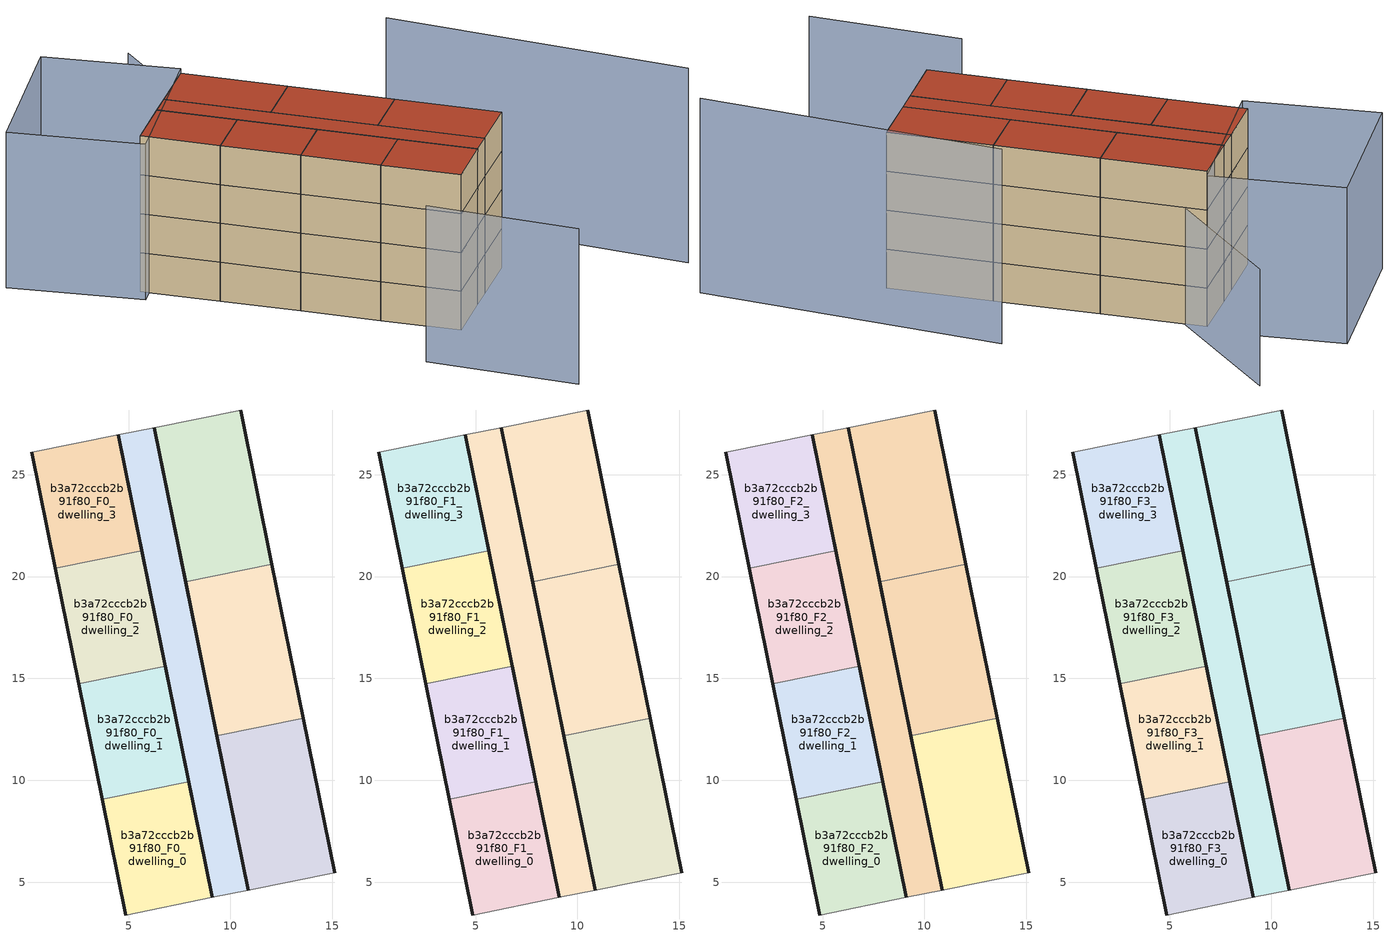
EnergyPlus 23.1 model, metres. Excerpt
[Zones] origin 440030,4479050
b3a72cccb2b91f80_F0_dwelling_0
 floor ground (EU_floor_Construction): 7.96,9.93 9.11,4.25 4.87,3.39 3.72,9.06 z0
 wall outside (EU_wall_Construction): 3.72,9.06 4.87,3.39 / 9.11,4.25 7.96,9.93 z0:3
 wall adiabatic (EU_wall_Construction): 4.87,3.39 9.11,4.25 z0:3
 wall to b3a72cccb2b91f80_F0_dwelling_1 (EU_wall_Construction): 7.96,9.93 3.72,9.06 z0:3
b3a72cccb2b91f80_F0_dwelling_1
 floor ground (EU_floor_Construction): 6.8,15.6 7.96,9.93 3.72,9.06 2.56,14.74 z0
 wall outside (EU_wall_Construction): 2.56,14.74 3.72,9.06 / 7.96,9.93 6.8,15.6 z0:3
 wall to b3a72cccb2b91f80_F0_dwelling_2 (EU_wall_Construction): 6.8,15.6 2.56,14.74 z0:3
b3a72cccb2b91f80_F0_dwelling_2
 floor ground (EU_floor_Construction): 5.65,21.28 6.8,15.6 2.56,14.74 1.41,20.42 z0
 wall outside (EU_wall_Construction): 1.41,20.42 2.56,14.74 / 6.8,15.6 5.65,21.28 z0:3
 wall to b3a72cccb2b91f80_F0_dwelling_3 (EU_wall_Construction): 5.65,21.28 1.41,20.42 z0:3
b3a72cccb2b91f80_F0_dwelling_3
 floor ground (EU_floor_Construction): 4.49,26.95 5.65,21.28 1.41,20.42 0.25,26.09 z0
 wall outside (EU_wall_Construction): 0.25,26.09 1.41,20.42 / 5.65,21.28 4.49,26.95 z0:3
 wall adiabatic (EU_wall_Construction): 4.49,26.95 0.25,26.09 z0:3
b3a72cccb2b91f80_F0_dwelling_4
 floor ground (EU_floor_Construction): 6.26,27.31 9.34,12.18 10.88,4.61 9.11,4.25 4.49,26.95 z0; 13.58,13.04 15.12,5.47 10.88,4.61 9.34,12.18 z0
 wall outside (EU_wall_Construction): 15.12,5.47 13.58,13.04 / 9.34,12.18 10.88,4.61 z0:3
 wall adiabatic (EU_wall_Construction): 10.88,4.61 15.12,5.47 z0:3
 wall to b3a72cccb2b91f80_F0_dwelling_5 (EU_wall_Construction): 13.58,13.04 9.34,12.18 z0:3
b3a72cccb2b91f80_F0_dwelling_5
 floor ground (EU_floor_Construction): 6.26,27.31 7.8,19.75 9.34,12.18 10.88,4.61 9.11,4.25 4.49,26.95 z0; 12.04,20.61 13.58,13.04 9.34,12.18 7.8,19.75 z0
 wall outside (EU_wall_Construction): 13.58,13.04 12.04,20.61 / 7.8,19.75 9.34,12.18 z0:3
 wall to b3a72cccb2b91f80_F0_dwelling_6 (EU_wall_Construction): 12.04,20.61 7.8,19.75 z0:3
b3a72cccb2b91f80_F0_dwelling_6
 floor ground (EU_floor_Construction): 7.8,19.75 10.88,4.61 9.11,4.25 4.49,26.95 6.26,27.31 z0; 10.5,28.18 12.04,20.61 7.8,19.75 6.26,27.31 z0
 wall outside (EU_wall_Construction): 12.04,20.61 10.5,28.18 / 6.26,27.31 7.8,19.75 z0:3
 wall adiabatic (EU_wall_Construction): 10.5,28.18 6.26,27.31 z0:3
b3a72cccb2b91f80_F0_circulation
 floor ground (EU_floor_Construction): 13.58,13.04 15.12,5.47 10.88,4.61 9.34,12.18 z0; 7.8,19.75 9.34,12.18 10.88,4.61 9.11,4.25 4.49,26.95 6.26,27.31 z0; 12.04,20.61 13.58,13.04 9.34,12.18 8.38,16.9 7.8,19.75 z0; 10.5,28.18 12.04,20.61 7.8,19.75 6.26,27.31 z0
 wall outside (EU_wall_Construction): 4.49,26.95 9.11,4.25 / 10.88,4.61 6.26,27.31 z0:3
 wall adiabatic (EU_wall_Construction): 6.26,27.31 4.49,26.95 / 9.11,4.25 10.88,4.61 z0:3
 roof outside (EU_floor_Construction): 13.58,13.04 12.04,20.61 7.8,19.75 8.15,18.03 9.34,12.18 z3
b3a72cccb2b91f80_F1_dwelling_0
 floor to b3a72cccb2b91f80_F0_dwelling_0 (EU_floor_Construction): 7.96,9.93 9.11,4.25 4.87,3.39 3.72,9.06 z3
 wall outside (EU_wall_Construction): 3.72,9.06 4.87,3.39 / 9.11,4.25 7.96,9.93 z3:6
 wall adiabatic (EU_wall_Construction): 4.87,3.39 9.11,4.25 z3:6
 wall to b3a72cccb2b91f80_F1_dwelling_1 (EU_wall_Construction): 7.96,9.93 3.72,9.06 z3:6
b3a72cccb2b91f80_F1_dwelling_1
 floor to b3a72cccb2b91f80_F0_dwelling_1 (EU_floor_Construction): 6.8,15.6 7.96,9.93 3.72,9.06 2.56,14.74 z3
 wall outside (EU_wall_Construction): 2.56,14.74 3.72,9.06 / 7.96,9.93 6.8,15.6 z3:6
 wall to b3a72cccb2b91f80_F1_dwelling_2 (EU_wall_Construction): 6.8,15.6 2.56,14.74 z3:6
b3a72cccb2b91f80_F1_dwelling_2
 floor to b3a72cccb2b91f80_F0_dwelling_2 (EU_floor_Construction): 5.65,21.28 6.8,15.6 2.56,14.74 1.41,20.42 z3
 wall outside (EU_wall_Construction): 1.41,20.42 2.56,14.74 / 6.8,15.6 5.65,21.28 z3:6
 wall to b3a72cccb2b91f80_F1_dwelling_3 (EU_wall_Construction): 5.65,21.28 1.41,20.42 z3:6
b3a72cccb2b91f80_F1_dwelling_3
 floor to b3a72cccb2b91f80_F0_dwelling_3 (EU_floor_Construction): 4.49,26.95 5.65,21.28 1.41,20.42 0.25,26.09 z3
 wall outside (EU_wall_Construction): 0.25,26.09 1.41,20.42 / 5.65,21.28 4.49,26.95 z3:6
 wall adiabatic (EU_wall_Construction): 4.49,26.95 0.25,26.09 z3:6
b3a72cccb2b91f80_F1_dwelling_4
 floor outside (EU_floor_Construction): 13.58,13.04 15.12,5.47 10.88,4.61 9.34,12.18 z3
 floor to b3a72cccb2b91f80_F0_dwelling_4 (EU_floor_Construction): 6.26,27.31 9.34,12.18 10.88,4.61 9.11,4.25 4.49,26.95 z3
 wall outside (EU_wall_Construction): 15.12,5.47 13.58,13.04 / 9.34,12.18 10.88,4.61 z3:6
 wall adiabatic (EU_wall_Construction): 10.88,4.61 15.12,5.47 z3:6
 wall to b3a72cccb2b91f80_F1_dwelling_5 (EU_wall_Construction): 13.58,13.04 9.34,12.18 z3:6
b3a72cccb2b91f80_F1_dwelling_5
 floor to b3a72cccb2b91f80_F0_dwelling_5 (EU_floor_Construction): 12.04,20.61 13.58,13.04 9.34,12.18 7.8,19.75 z3; 6.26,27.31 7.8,19.75 9.34,12.18 10.88,4.61 9.11,4.25 4.49,26.95 z3
 wall outside (EU_wall_Construction): 13.58,13.04 12.04,20.61 / 7.8,19.75 9.34,12.18 z3:6
 wall to b3a72cccb2b91f80_F1_dwelling_6 (EU_wall_Construction): 12.04,20.61 7.8,19.75 z3:6
b3a72cccb2b91f80_F1_dwelling_6
 floor to b3a72cccb2b91f80_F0_dwelling_6 (EU_floor_Construction): 10.5,28.18 12.04,20.61 7.8,19.75 6.26,27.31 z3; 7.8,19.75 10.88,4.61 9.11,4.25 4.49,26.95 6.26,27.31 z3
 wall outside (EU_wall_Construction): 12.04,20.61 10.5,28.18 / 6.26,27.31 7.8,19.75 z3:6
 wall adiabatic (EU_wall_Construction): 10.5,28.18 6.26,27.31 z3:6
b3a72cccb2b91f80_F1_circulation
 floor outside (EU_floor_Construction): 10.5,28.18 12.04,20.61 7.8,19.75 6.26,27.31 z3; 12.04,20.61 13.58,13.04 9.34,12.18 8.38,16.9 7.8,19.75 z3
 floor to b3a72cccb2b91f80_F0_circulation (EU_floor_Construction): 13.58,13.04 15.12,5.47 10.88,4.61 9.34,12.18 z3; 7.8,19.75 9.34,12.18 10.88,4.61 9.11,4.25 4.49,26.95 6.26,27.31 z3
 wall outside (EU_wall_Construction): 4.49,26.95 9.11,4.25 / 10.88,4.61 6.26,27.31 z3:6
 wall adiabatic (EU_wall_Construction): 6.26,27.31 4.49,26.95 / 9.11,4.25 10.88,4.61 z3:6
 roof outside (EU_floor_Construction): 13.58,13.04 12.04,20.61 7.8,19.75 8.15,18.03 9.34,12.18 z6
b3a72cccb2b91f80_F2_dwelling_0
 floor to b3a72cccb2b91f80_F1_dwelling_0 (EU_floor_Construction): 7.96,9.93 9.11,4.25 4.87,3.39 3.72,9.06 z6
 wall outside (EU_wall_Construction): 3.72,9.06 4.87,3.39 / 9.11,4.25 7.96,9.93 z6:9
 wall adiabatic (EU_wall_Construction): 4.87,3.39 9.11,4.25 z6:9
 wall to b3a72cccb2b91f80_F2_dwelling_1 (EU_wall_Construction): 7.96,9.93 3.72,9.06 z6:9
b3a72cccb2b91f80_F2_dwelling_1
 floor to b3a72cccb2b91f80_F1_dwelling_1 (EU_floor_Construction): 6.8,15.6 7.96,9.93 3.72,9.06 2.56,14.74 z6
 wall outside (EU_wall_Construction): 2.56,14.74 3.72,9.06 / 7.96,9.93 6.8,15.6 z6:9
 wall to b3a72cccb2b91f80_F2_dwelling_2 (EU_wall_Construction): 6.8,15.6 2.56,14.74 z6:9
b3a72cccb2b91f80_F2_dwelling_2
 floor to b3a72cccb2b91f80_F1_dwelling_2 (EU_floor_Construction): 5.65,21.28 6.8,15.6 2.56,14.74 1.41,20.42 z6
 wall outside (EU_wall_Construction): 1.41,20.42 2.56,14.74 / 6.8,15.6 5.65,21.28 z6:9
 wall to b3a72cccb2b91f80_F2_dwelling_3 (EU_wall_Construction): 5.65,21.28 1.41,20.42 z6:9
b3a72cccb2b91f80_F2_dwelling_3
 floor to b3a72cccb2b91f80_F1_dwelling_3 (EU_floor_Construction): 4.49,26.95 5.65,21.28 1.41,20.42 0.25,26.09 z6
 wall outside (EU_wall_Construction): 0.25,26.09 1.41,20.42 / 5.65,21.28 4.49,26.95 z6:9
 wall adiabatic (EU_wall_Construction): 4.49,26.95 0.25,26.09 z6:9
b3a72cccb2b91f80_F2_dwelling_4
 floor outside (EU_floor_Construction): 13.58,13.04 15.12,5.47 10.88,4.61 9.34,12.18 z6
 floor to b3a72cccb2b91f80_F1_dwelling_4 (EU_floor_Construction): 6.26,27.31 9.34,12.18 10.88,4.61 9.11,4.25 4.49,26.95 z6
 wall outside (EU_wall_Construction): 15.12,5.47 13.58,13.04 / 9.34,12.18 10.88,4.61 z6:9
 wall adiabatic (EU_wall_Construction): 10.88,4.61 15.12,5.47 z6:9
 wall to b3a72cccb2b91f80_F2_dwelling_5 (EU_wall_Construction): 13.58,13.04 9.34,12.18 z6:9
b3a72cccb2b91f80_F2_dwelling_5
 floor to b3a72cccb2b91f80_F1_dwelling_5 (EU_floor_Construction): 12.04,20.61 13.58,13.04 9.34,12.18 7.8,19.75 z6; 6.26,27.31 7.8,19.75 9.34,12.18 10.88,4.61 9.11,4.25 4.49,26.95 z6
 wall outside (EU_wall_Construction): 13.58,13.04 12.04,20.61 / 7.8,19.75 9.34,12.18 z6:9
 wall to b3a72cccb2b91f80_F2_dwelling_6 (EU_wall_Construction): 12.04,20.61 7.8,19.75 z6:9
b3a72cccb2b91f80_F2_dwelling_6
 floor to b3a72cccb2b91f80_F1_dwelling_6 (EU_floor_Construction): 10.5,28.18 12.04,20.61 7.8,19.75 6.26,27.31 z6; 7.8,19.75 10.88,4.61 9.11,4.25 4.49,26.95 6.26,27.31 z6
 wall outside (EU_wall_Construction): 12.04,20.61 10.5,28.18 / 6.26,27.31 7.8,19.75 z6:9
 wall adiabatic (EU_wall_Construction): 10.5,28.18 6.26,27.31 z6:9
b3a72cccb2b91f80_F2_circulation
 floor outside (EU_floor_Construction): 10.5,28.18 12.04,20.61 7.8,19.75 6.26,27.31 z6; 12.04,20.61 13.58,13.04 9.34,12.18 8.38,16.9 7.8,19.75 z6
 floor to b3a72cccb2b91f80_F1_circulation (EU_floor_Construction): 13.58,13.04 15.12,5.47 10.88,4.61 9.34,12.18 z6; 7.8,19.75 9.34,12.18 10.88,4.61 9.11,4.25 4.49,26.95 6.26,27.31 z6
 wall outside (EU_wall_Construction): 4.49,26.95 9.11,4.25 / 10.88,4.61 6.26,27.31 z6:9
 wall adiabatic (EU_wall_Construction): 6.26,27.31 4.49,26.95 / 9.11,4.25 10.88,4.61 z6:9
 roof outside (EU_floor_Construction): 13.58,13.04 12.04,20.61 7.8,19.75 8.15,18.03 9.34,12.18 z9
b3a72cccb2b91f80_F3_dwelling_0
 floor to b3a72cccb2b91f80_F2_dwelling_0 (EU_floor_Construction): 7.96,9.93 9.11,4.25 4.87,3.39 3.72,9.06 z9
 wall outside (EU_wall_Construction): 3.72,9.06 4.87,3.39 / 9.11,4.25 7.96,9.93 z9:12
 wall adiabatic (EU_wall_Construction): 4.87,3.39 9.11,4.25 z9:12
 wall to b3a72cccb2b91f80_F3_dwelling_1 (EU_wall_Construction): 7.96,9.93 3.72,9.06 z9:12
 roof outside (EU_roof_Construction): 9.11,4.25 7.96,9.93 3.72,9.06 4.87,3.39 z12
b3a72cccb2b91f80_F3_dwelling_1
 floor to b3a72cccb2b91f80_F2_dwelling_1 (EU_floor_Construction): 6.8,15.6 7.96,9.93 3.72,9.06 2.56,14.74 z9
 wall outside (EU_wall_Construction): 2.56,14.74 3.72,9.06 / 7.96,9.93 6.8,15.6 z9:12
 wall to b3a72cccb2b91f80_F3_dwelling_2 (EU_wall_Construction): 6.8,15.6 2.56,14.74 z9:12
 roof outside (EU_roof_Construction): 7.96,9.93 6.8,15.6 2.56,14.74 3.72,9.06 z12
b3a72cccb2b91f80_F3_dwelling_2
 floor to b3a72cccb2b91f80_F2_dwelling_2 (EU_floor_Construction): 5.65,21.28 6.8,15.6 2.56,14.74 1.41,20.42 z9
 wall outside (EU_wall_Construction): 1.41,20.42 2.56,14.74 / 6.8,15.6 5.65,21.28 z9:12
 wall to b3a72cccb2b91f80_F3_dwelling_3 (EU_wall_Construction): 5.65,21.28 1.41,20.42 z9:12
 roof outside (EU_roof_Construction): 6.8,15.6 5.65,21.28 1.41,20.42 2.56,14.74 z12
b3a72cccb2b91f80_F3_dwelling_3
 floor to b3a72cccb2b91f80_F2_dwelling_3 (EU_floor_Construction): 4.49,26.95 5.65,21.28 1.41,20.42 0.25,26.09 z9
 wall outside (EU_wall_Construction): 0.25,26.09 1.41,20.42 / 5.65,21.28 4.49,26.95 z9:12
 wall adiabatic (EU_wall_Construction): 4.49,26.95 0.25,26.09 z9:12
 roof outside (EU_roof_Construction): 5.65,21.28 4.49,26.95 0.25,26.09 1.41,20.42 z12
b3a72cccb2b91f80_F3_dwelling_4
 floor outside (EU_floor_Construction): 13.58,13.04 15.12,5.47 10.88,4.61 9.34,12.18 z9
 floor to b3a72cccb2b91f80_F2_dwelling_4 (EU_floor_Construction): 6.26,27.31 9.34,12.18 10.88,4.61 9.11,4.25 4.49,26.95 z9
 wall outside (EU_wall_Construction): 15.12,5.47 13.58,13.04 / 9.34,12.18 10.88,4.61 z9:12
 wall adiabatic (EU_wall_Construction): 10.88,4.61 15.12,5.47 z9:12
 wall to b3a72cccb2b91f80_F3_dwelling_5 (EU_wall_Construction): 13.58,13.04 9.34,12.18 z9:12
 roof outside (EU_roof_Construction): 15.12,5.47 13.58,13.04 9.34,12.18 10.88,4.61 z12; 10.88,4.61 9.34,12.18 6.26,27.31 4.49,26.95 9.11,4.25 z12
b3a72cccb2b91f80_F3_dwelling_5
 floor to b3a72cccb2b91f80_F2_dwelling_5 (EU_floor_Construction): 12.04,20.61 13.58,13.04 9.34,12.18 7.8,19.75 z9; 6.26,27.31 7.8,19.75 9.34,12.18 10.88,4.61 9.11,4.25 4.49,26.95 z9
 wall outside (EU_wall_Construction): 13.58,13.04 12.04,20.61 / 7.8,19.75 9.34,12.18 z9:12
 wall to b3a72cccb2b91f80_F3_dwelling_6 (EU_wall_Construction): 12.04,20.61 7.8,19.75 z9:12
 roof outside (EU_roof_Construction): 13.58,13.04 12.04,20.61 7.8,19.75 9.34,12.18 z12; 10.88,4.61 9.34,12.18 7.8,19.75 6.26,27.31 4.49,26.95 9.11,4.25 z12
b3a72cccb2b91f80_F3_dwelling_6
 floor to b3a72cccb2b91f80_F2_dwelling_6 (EU_floor_Construction): 10.5,28.18 12.04,20.61 7.8,19.75 6.26,27.31 z9; 7.8,19.75 10.88,4.61 9.11,4.25 4.49,26.95 6.26,27.31 z9
 wall outside (EU_wall_Construction): 12.04,20.61 10.5,28.18 / 6.26,27.31 7.8,19.75 z9:12
 wall adiabatic (EU_wall_Construction): 10.5,28.18 6.26,27.31 z9:12
 roof outside (EU_roof_Construction): 12.04,20.61 10.5,28.18 6.26,27.31 7.8,19.75 z12; 10.88,4.61 7.8,19.75 6.26,27.31 4.49,26.95 9.11,4.25 z12
b3a72cccb2b91f80_F3_circulation
 floor outside (EU_floor_Construction): 10.5,28.18 12.04,20.61 7.8,19.75 6.26,27.31 z9; 12.04,20.61 13.58,13.04 9.34,12.18 8.38,16.9 7.8,19.75 z9
 floor to b3a72cccb2b91f80_F2_circulation (EU_floor_Construction): 13.58,13.04 15.12,5.47 10.88,4.61 9.34,12.18 z9; 7.8,19.75 9.34,12.18 10.88,4.61 9.11,4.25 4.49,26.95 6.26,27.31 z9
 wall outside (EU_wall_Construction): 4.49,26.95 9.11,4.25 / 10.88,4.61 6.26,27.31 z9:12
 wall adiabatic (EU_wall_Construction): 6.26,27.31 4.49,26.95 / 9.11,4.25 10.88,4.61 z9:12
 roof outside (EU_roof_Construction): 15.12,5.47 13.58,13.04 9.34,12.18 10.88,4.61 z12; 10.88,4.61 9.34,12.18 7.8,19.75 6.26,27.31 4.49,26.95 9.11,4.25 z12; 13.58,13.04 12.04,20.61 7.8,19.75 8.15,18.03 9.34,12.18 z12; 12.04,20.61 10.5,28.18 6.26,27.31 7.8,19.75 z12
shading: 21.74,-5.7 19.39,16.68 z0:15; -0.69,3.26 0.91,-7.85 / -3.45,34.68 8.44,38.04 / 8.44,38.04 11.13,28.51 / 11.13,28.51 -0.75,25.15 / -0.75,25.15 -3.45,34.68 z0:12; 8.99,23.98 17.27,35.76 z0:9
[Building]
EU S2 Campaign: North Axis=0; Terrain=City; Solar Distribution=FullExterior
[Site:Location]
Madrid: Latitude=40.5; Longitude=-3.5; Time Zone=1; Elevation=609
[SizingPeriod:WeatherFileDays]
AnnualSizingPeriod: Begin Month=1; Begin Day of Month=1; End Month=12; End Day of Month=31; Day of Week for Start Day=Monday; Use Weather File Daylight Saving Period=No; Use Weather File Rain and Snow Indicators=No
[MATERIAL]
EU_InternalMass_Material: Roughness=MediumRough; Thickness=0.1; Conductivity=1; Density=1800; Specific Heat=900; Thermal Absorptance=0.9; Solar Absorptance=0.7; Visible Absorptance=0.7
[MATERIAL:NOMASS] Roughness=MediumRough; Thermal Absorptance=0.9; Solar Absorptance=0.7; Visible Absorptance=0.7
Name | Thermal Resistance
EU_wall_NoMass | 1.60022
EU_roof_NoMass | 1.57597
EU_floor_NoMass | 0.470652
[CONSTRUCTION]
EU_wall_Construction: EU_wall_NoMass
EU_roof_Construction: EU_roof_NoMass
EU_floor_Construction: EU_floor_NoMass
EU_InternalMass_Construction: EU_InternalMass_Material
[ZONE] Type=1; Multiplier=1; Ceiling Height=autocalculate; Floor Area=autocalculate; Part of Total Floor Area=Yes
Name | Volume
b3a72cccb2b91f80_F0_dwelling_0; b3a72cccb2b91f80_F1_dwelling_0; b3a72cccb2b91f80_F2_dwelling_0; b3a72cccb2b91f80_F3_dwelling_0; b3a72cccb2b91f80_F0_dwelling_2; b3a72cccb2b91f80_F1_dwelling_2; b3a72cccb2b91f80_F2_dwelling_2; b3a72cccb2b91f80_F3_dwelling_2 | 75.1915
b3a72cccb2b91f80_F0_dwelling_1; b3a72cccb2b91f80_F1_dwelling_1; b3a72cccb2b91f80_F2_dwelling_1; b3a72cccb2b91f80_F3_dwelling_1 | 75.1919
b3a72cccb2b91f80_F0_dwelling_3; b3a72cccb2b91f80_F1_dwelling_3; b3a72cccb2b91f80_F2_dwelling_3; b3a72cccb2b91f80_F3_dwelling_3 | 75.1923
b3a72cccb2b91f80_F0_dwelling_4; b3a72cccb2b91f80_F0_dwelling_6; b3a72cccb2b91f80_F1_dwelling_6; b3a72cccb2b91f80_F2_dwelling_6; b3a72cccb2b91f80_F3_dwelling_6 | 225.38
b3a72cccb2b91f80_F1_dwelling_4; b3a72cccb2b91f80_F2_dwelling_4; b3a72cccb2b91f80_F3_dwelling_4 | 225.382
b3a72cccb2b91f80_F0_dwelling_5; b3a72cccb2b91f80_F1_dwelling_5; b3a72cccb2b91f80_F2_dwelling_5; b3a72cccb2b91f80_F3_dwelling_5 | 225.381
b3a72cccb2b91f80_F0_circulation; b3a72cccb2b91f80_F1_circulation; b3a72cccb2b91f80_F2_circulation; b3a72cccb2b91f80_F3_circulation | 425.892
[INTERNALMASS] Construction=EU_InternalMass_Construction
Name | Zone or ZoneList | Surface Area
b3a72cccb2b91f80_F0_dwelling_0_EU_InternalMass | b3a72cccb2b91f80_F0_dwelling_0 | 25.0639
b3a72cccb2b91f80_F0_dwelling_1_EU_InternalMass | b3a72cccb2b91f80_F0_dwelling_1 | 25.0639
b3a72cccb2b91f80_F0_dwelling_2_EU_InternalMass | b3a72cccb2b91f80_F0_dwelling_2 | 25.0639
b3a72cccb2b91f80_F0_dwelling_3_EU_InternalMass | b3a72cccb2b91f80_F0_dwelling_3 | 25.0639
b3a72cccb2b91f80_F0_dwelling_4_EU_InternalMass | b3a72cccb2b91f80_F0_dwelling_4 | 33.4186
b3a72cccb2b91f80_F0_dwelling_5_EU_InternalMass | b3a72cccb2b91f80_F0_dwelling_5 | 33.4186
b3a72cccb2b91f80_F0_dwelling_6_EU_InternalMass | b3a72cccb2b91f80_F0_dwelling_6 | 33.4186
b3a72cccb2b91f80_F1_dwelling_0_EU_InternalMass | b3a72cccb2b91f80_F1_dwelling_0 | 25.0639
b3a72cccb2b91f80_F1_dwelling_1_EU_InternalMass | b3a72cccb2b91f80_F1_dwelling_1 | 25.0639
b3a72cccb2b91f80_F1_dwelling_2_EU_InternalMass | b3a72cccb2b91f80_F1_dwelling_2 | 25.0639
b3a72cccb2b91f80_F1_dwelling_3_EU_InternalMass | b3a72cccb2b91f80_F1_dwelling_3 | 25.0639
b3a72cccb2b91f80_F1_dwelling_4_EU_InternalMass | b3a72cccb2b91f80_F1_dwelling_4 | 33.4186
b3a72cccb2b91f80_F1_dwelling_5_EU_InternalMass | b3a72cccb2b91f80_F1_dwelling_5 | 33.4186
b3a72cccb2b91f80_F1_dwelling_6_EU_InternalMass | b3a72cccb2b91f80_F1_dwelling_6 | 33.4186
b3a72cccb2b91f80_F2_dwelling_0_EU_InternalMass | b3a72cccb2b91f80_F2_dwelling_0 | 25.0639
b3a72cccb2b91f80_F2_dwelling_1_EU_InternalMass | b3a72cccb2b91f80_F2_dwelling_1 | 25.0639
b3a72cccb2b91f80_F2_dwelling_2_EU_InternalMass | b3a72cccb2b91f80_F2_dwelling_2 | 25.0639
b3a72cccb2b91f80_F2_dwelling_3_EU_InternalMass | b3a72cccb2b91f80_F2_dwelling_3 | 25.0639
b3a72cccb2b91f80_F2_dwelling_4_EU_InternalMass | b3a72cccb2b91f80_F2_dwelling_4 | 33.4186
b3a72cccb2b91f80_F2_dwelling_5_EU_InternalMass | b3a72cccb2b91f80_F2_dwelling_5 | 33.4186
b3a72cccb2b91f80_F2_dwelling_6_EU_InternalMass | b3a72cccb2b91f80_F2_dwelling_6 | 33.4186
b3a72cccb2b91f80_F3_dwelling_0_EU_InternalMass | b3a72cccb2b91f80_F3_dwelling_0 | 25.0639
b3a72cccb2b91f80_F3_dwelling_1_EU_InternalMass | b3a72cccb2b91f80_F3_dwelling_1 | 25.0639
b3a72cccb2b91f80_F3_dwelling_2_EU_InternalMass | b3a72cccb2b91f80_F3_dwelling_2 | 25.0639
b3a72cccb2b91f80_F3_dwelling_3_EU_InternalMass | b3a72cccb2b91f80_F3_dwelling_3 | 25.0639
b3a72cccb2b91f80_F3_dwelling_4_EU_InternalMass | b3a72cccb2b91f80_F3_dwelling_4 | 33.4186
b3a72cccb2b91f80_F3_dwelling_5_EU_InternalMass | b3a72cccb2b91f80_F3_dwelling_5 | 33.4186
b3a72cccb2b91f80_F3_dwelling_6_EU_InternalMass | b3a72cccb2b91f80_F3_dwelling_6 | 33.4186
[OTHEREQUIPMENT] Fuel Type=Electricity; Design Level Calculation Method=Watts/Area; Power per Zone Floor Area=1; Fraction Latent=0; Fraction Radiant=0; Fraction Lost=0; Carbon Dioxide Generation Rate=0; EndUse Subcategory=EU_Step8_InternalGains
Name | Zone or ZoneList or Space or SpaceList | Schedule
EU_Step8_InternalGain_b3a72cccb2b91f80_F0_dwelling_0_f000 | b3a72cccb2b91f80_F0_dwelling_0 | EU_Step8_GainSchedule_b3a72cccb2b91f80_F0_dwelling_0_f000
EU_Step8_InternalGain_b3a72cccb2b91f80_F0_dwelling_1_f000 | b3a72cccb2b91f80_F0_dwelling_1 | EU_Step8_GainSchedule_b3a72cccb2b91f80_F0_dwelling_1_f000
EU_Step8_InternalGain_b3a72cccb2b91f80_F0_dwelling_2_f000 | b3a72cccb2b91f80_F0_dwelling_2 | EU_Step8_GainSchedule_b3a72cccb2b91f80_F0_dwelling_2_f000
EU_Step8_InternalGain_b3a72cccb2b91f80_F0_dwelling_3_f000 | b3a72cccb2b91f80_F0_dwelling_3 | EU_Step8_GainSchedule_b3a72cccb2b91f80_F0_dwelling_3_f000
EU_Step8_InternalGain_b3a72cccb2b91f80_F0_dwelling_4_f000 | b3a72cccb2b91f80_F0_dwelling_4 | EU_Step8_GainSchedule_b3a72cccb2b91f80_F0_dwelling_4_f000
EU_Step8_InternalGain_b3a72cccb2b91f80_F0_dwelling_5_f000 | b3a72cccb2b91f80_F0_dwelling_5 | EU_Step8_GainSchedule_b3a72cccb2b91f80_F0_dwelling_5_f000
EU_Step8_InternalGain_b3a72cccb2b91f80_F0_dwelling_6_f000 | b3a72cccb2b91f80_F0_dwelling_6 | EU_Step8_GainSchedule_b3a72cccb2b91f80_F0_dwelling_6_f000
EU_Step8_InternalGain_b3a72cccb2b91f80_F1_dwelling_0_f000 | b3a72cccb2b91f80_F1_dwelling_0 | EU_Step8_GainSchedule_b3a72cccb2b91f80_F1_dwelling_0_f000
EU_Step8_InternalGain_b3a72cccb2b91f80_F1_dwelling_1_f000 | b3a72cccb2b91f80_F1_dwelling_1 | EU_Step8_GainSchedule_b3a72cccb2b91f80_F1_dwelling_1_f000
EU_Step8_InternalGain_b3a72cccb2b91f80_F1_dwelling_2_f000 | b3a72cccb2b91f80_F1_dwelling_2 | EU_Step8_GainSchedule_b3a72cccb2b91f80_F1_dwelling_2_f000
EU_Step8_InternalGain_b3a72cccb2b91f80_F1_dwelling_3_f000 | b3a72cccb2b91f80_F1_dwelling_3 | EU_Step8_GainSchedule_b3a72cccb2b91f80_F1_dwelling_3_f000
EU_Step8_InternalGain_b3a72cccb2b91f80_F1_dwelling_4_f000 | b3a72cccb2b91f80_F1_dwelling_4 | EU_Step8_GainSchedule_b3a72cccb2b91f80_F1_dwelling_4_f000
EU_Step8_InternalGain_b3a72cccb2b91f80_F1_dwelling_5_f000 | b3a72cccb2b91f80_F1_dwelling_5 | EU_Step8_GainSchedule_b3a72cccb2b91f80_F1_dwelling_5_f000
EU_Step8_InternalGain_b3a72cccb2b91f80_F1_dwelling_6_f000 | b3a72cccb2b91f80_F1_dwelling_6 | EU_Step8_GainSchedule_b3a72cccb2b91f80_F1_dwelling_6_f000
EU_Step8_InternalGain_b3a72cccb2b91f80_F2_dwelling_0_f000 | b3a72cccb2b91f80_F2_dwelling_0 | EU_Step8_GainSchedule_b3a72cccb2b91f80_F2_dwelling_0_f000
EU_Step8_InternalGain_b3a72cccb2b91f80_F2_dwelling_1_f000 | b3a72cccb2b91f80_F2_dwelling_1 | EU_Step8_GainSchedule_b3a72cccb2b91f80_F2_dwelling_1_f000
EU_Step8_InternalGain_b3a72cccb2b91f80_F2_dwelling_2_f000 | b3a72cccb2b91f80_F2_dwelling_2 | EU_Step8_GainSchedule_b3a72cccb2b91f80_F2_dwelling_2_f000
EU_Step8_InternalGain_b3a72cccb2b91f80_F2_dwelling_3_f000 | b3a72cccb2b91f80_F2_dwelling_3 | EU_Step8_GainSchedule_b3a72cccb2b91f80_F2_dwelling_3_f000
EU_Step8_InternalGain_b3a72cccb2b91f80_F2_dwelling_4_f000 | b3a72cccb2b91f80_F2_dwelling_4 | EU_Step8_GainSchedule_b3a72cccb2b91f80_F2_dwelling_4_f000
EU_Step8_InternalGain_b3a72cccb2b91f80_F2_dwelling_5_f000 | b3a72cccb2b91f80_F2_dwelling_5 | EU_Step8_GainSchedule_b3a72cccb2b91f80_F2_dwelling_5_f000
EU_Step8_InternalGain_b3a72cccb2b91f80_F2_dwelling_6_f000 | b3a72cccb2b91f80_F2_dwelling_6 | EU_Step8_GainSchedule_b3a72cccb2b91f80_F2_dwelling_6_f000
EU_Step8_InternalGain_b3a72cccb2b91f80_F3_dwelling_0_f000 | b3a72cccb2b91f80_F3_dwelling_0 | EU_Step8_GainSchedule_b3a72cccb2b91f80_F3_dwelling_0_f000
EU_Step8_InternalGain_b3a72cccb2b91f80_F3_dwelling_1_f000 | b3a72cccb2b91f80_F3_dwelling_1 | EU_Step8_GainSchedule_b3a72cccb2b91f80_F3_dwelling_1_f000
EU_Step8_InternalGain_b3a72cccb2b91f80_F3_dwelling_2_f000 | b3a72cccb2b91f80_F3_dwelling_2 | EU_Step8_GainSchedule_b3a72cccb2b91f80_F3_dwelling_2_f000
EU_Step8_InternalGain_b3a72cccb2b91f80_F3_dwelling_3_f000 | b3a72cccb2b91f80_F3_dwelling_3 | EU_Step8_GainSchedule_b3a72cccb2b91f80_F3_dwelling_3_f000
EU_Step8_InternalGain_b3a72cccb2b91f80_F3_dwelling_4_f000 | b3a72cccb2b91f80_F3_dwelling_4 | EU_Step8_GainSchedule_b3a72cccb2b91f80_F3_dwelling_4_f000
EU_Step8_InternalGain_b3a72cccb2b91f80_F3_dwelling_5_f000 | b3a72cccb2b91f80_F3_dwelling_5 | EU_Step8_GainSchedule_b3a72cccb2b91f80_F3_dwelling_5_f000
EU_Step8_InternalGain_b3a72cccb2b91f80_F3_dwelling_6_f000 | b3a72cccb2b91f80_F3_dwelling_6 | EU_Step8_GainSchedule_b3a72cccb2b91f80_F3_dwelling_6_f000
[ZONEINFILTRATION:DESIGNFLOWRATE] Schedule=EU_AlwaysOn; Design Flow Rate Calculation Method=Flow/Area; Flow Rate per Floor Area=0.0005; Constant Term Coefficient=1; Temperature Term Coefficient=0; Velocity Term Coefficient=0; Velocity Squared Term Coefficient=0
Name | Zone or ZoneList or Space or SpaceList
EU_Circulation_Infiltration_b3a72cccb2b91f80_F0_circulation | b3a72cccb2b91f80_F0_circulation
EU_Circulation_Infiltration_b3a72cccb2b91f80_F1_circulation | b3a72cccb2b91f80_F1_circulation
EU_Circulation_Infiltration_b3a72cccb2b91f80_F2_circulation | b3a72cccb2b91f80_F2_circulation
EU_Circulation_Infiltration_b3a72cccb2b91f80_F3_circulation | b3a72cccb2b91f80_F3_circulation
[ZONEVENTILATION:DESIGNFLOWRATE] Schedule=EU_AlwaysOn; Design Flow Rate Calculation Method=AirChanges/Hour; Air Changes per Hour=0.480704; Ventilation Type=Natural; Fan Pressure Rise=0; Fan Total Efficiency=1; Constant Term Coefficient=1; Temperature Term Coefficient=0; Velocity Term Coefficient=0; Velocity Squared Term Coefficient=0; Minimum Indoor Temperature=-100; Maximum Indoor Temperature=100; Delta Temperature=-100; Minimum Outdoor Temperature=-100; Maximum Outdoor Temperature=100; Maximum Wind Speed=40
Name | Zone or ZoneList or Space or SpaceList
EU_ConstantAir_b3a72cccb2b91f80_F0_dwelling_0 | b3a72cccb2b91f80_F0_dwelling_0
EU_ConstantAir_b3a72cccb2b91f80_F0_dwelling_1 | b3a72cccb2b91f80_F0_dwelling_1
EU_ConstantAir_b3a72cccb2b91f80_F0_dwelling_2 | b3a72cccb2b91f80_F0_dwelling_2
EU_ConstantAir_b3a72cccb2b91f80_F0_dwelling_3 | b3a72cccb2b91f80_F0_dwelling_3
EU_ConstantAir_b3a72cccb2b91f80_F0_dwelling_4 | b3a72cccb2b91f80_F0_dwelling_4
EU_ConstantAir_b3a72cccb2b91f80_F0_dwelling_5 | b3a72cccb2b91f80_F0_dwelling_5
EU_ConstantAir_b3a72cccb2b91f80_F0_dwelling_6 | b3a72cccb2b91f80_F0_dwelling_6
EU_ConstantAir_b3a72cccb2b91f80_F1_dwelling_0 | b3a72cccb2b91f80_F1_dwelling_0
EU_ConstantAir_b3a72cccb2b91f80_F1_dwelling_1 | b3a72cccb2b91f80_F1_dwelling_1
EU_ConstantAir_b3a72cccb2b91f80_F1_dwelling_2 | b3a72cccb2b91f80_F1_dwelling_2
EU_ConstantAir_b3a72cccb2b91f80_F1_dwelling_3 | b3a72cccb2b91f80_F1_dwelling_3
EU_ConstantAir_b3a72cccb2b91f80_F1_dwelling_4 | b3a72cccb2b91f80_F1_dwelling_4
EU_ConstantAir_b3a72cccb2b91f80_F1_dwelling_5 | b3a72cccb2b91f80_F1_dwelling_5
EU_ConstantAir_b3a72cccb2b91f80_F1_dwelling_6 | b3a72cccb2b91f80_F1_dwelling_6
EU_ConstantAir_b3a72cccb2b91f80_F2_dwelling_0 | b3a72cccb2b91f80_F2_dwelling_0
EU_ConstantAir_b3a72cccb2b91f80_F2_dwelling_1 | b3a72cccb2b91f80_F2_dwelling_1
EU_ConstantAir_b3a72cccb2b91f80_F2_dwelling_2 | b3a72cccb2b91f80_F2_dwelling_2
EU_ConstantAir_b3a72cccb2b91f80_F2_dwelling_3 | b3a72cccb2b91f80_F2_dwelling_3
EU_ConstantAir_b3a72cccb2b91f80_F2_dwelling_4 | b3a72cccb2b91f80_F2_dwelling_4
EU_ConstantAir_b3a72cccb2b91f80_F2_dwelling_5 | b3a72cccb2b91f80_F2_dwelling_5
EU_ConstantAir_b3a72cccb2b91f80_F2_dwelling_6 | b3a72cccb2b91f80_F2_dwelling_6
EU_ConstantAir_b3a72cccb2b91f80_F3_dwelling_0 | b3a72cccb2b91f80_F3_dwelling_0
EU_ConstantAir_b3a72cccb2b91f80_F3_dwelling_1 | b3a72cccb2b91f80_F3_dwelling_1
EU_ConstantAir_b3a72cccb2b91f80_F3_dwelling_2 | b3a72cccb2b91f80_F3_dwelling_2
EU_ConstantAir_b3a72cccb2b91f80_F3_dwelling_3 | b3a72cccb2b91f80_F3_dwelling_3
EU_ConstantAir_b3a72cccb2b91f80_F3_dwelling_4 | b3a72cccb2b91f80_F3_dwelling_4
EU_ConstantAir_b3a72cccb2b91f80_F3_dwelling_5 | b3a72cccb2b91f80_F3_dwelling_5
EU_ConstantAir_b3a72cccb2b91f80_F3_dwelling_6 | b3a72cccb2b91f80_F3_dwelling_6
[HVACTEMPLATE:THERMOSTAT] Constant Heating Setpoint=20; Constant Cooling Setpoint=50
EU_HeatOnly_b3a72cccb2b91f80_F0_dwelling_0; EU_HeatOnly_b3a72cccb2b91f80_F0_dwelling_1; EU_HeatOnly_b3a72cccb2b91f80_F0_dwelling_2; EU_HeatOnly_b3a72cccb2b91f80_F0_dwelling_3; EU_HeatOnly_b3a72cccb2b91f80_F0_dwelling_4; EU_HeatOnly_b3a72cccb2b91f80_F0_dwelling_5; EU_HeatOnly_b3a72cccb2b91f80_F0_dwelling_6; EU_HeatOnly_b3a72cccb2b91f80_F1_dwelling_0; EU_HeatOnly_b3a72cccb2b91f80_F1_dwelling_1; EU_HeatOnly_b3a72cccb2b91f80_F1_dwelling_2; EU_HeatOnly_b3a72cccb2b91f80_F1_dwelling_3; EU_HeatOnly_b3a72cccb2b91f80_F1_dwelling_4; EU_HeatOnly_b3a72cccb2b91f80_F1_dwelling_5; EU_HeatOnly_b3a72cccb2b91f80_F1_dwelling_6; EU_HeatOnly_b3a72cccb2b91f80_F2_dwelling_0; EU_HeatOnly_b3a72cccb2b91f80_F2_dwelling_1; EU_HeatOnly_b3a72cccb2b91f80_F2_dwelling_2; EU_HeatOnly_b3a72cccb2b91f80_F2_dwelling_3; EU_HeatOnly_b3a72cccb2b91f80_F2_dwelling_4; EU_HeatOnly_b3a72cccb2b91f80_F2_dwelling_5; EU_HeatOnly_b3a72cccb2b91f80_F2_dwelling_6; EU_HeatOnly_b3a72cccb2b91f80_F3_dwelling_0; EU_HeatOnly_b3a72cccb2b91f80_F3_dwelling_1; EU_HeatOnly_b3a72cccb2b91f80_F3_dwelling_2; EU_HeatOnly_b3a72cccb2b91f80_F3_dwelling_3; EU_HeatOnly_b3a72cccb2b91f80_F3_dwelling_4; EU_HeatOnly_b3a72cccb2b91f80_F3_dwelling_5; EU_HeatOnly_b3a72cccb2b91f80_F3_dwelling_6
[HVACTEMPLATE:ZONE:IDEALLOADSAIRSYSTEM] System Availability Schedule=EU_AlwaysOn; Maximum Heating Supply Air Temperature=50; Minimum Cooling Supply Air Temperature=13; Maximum Heating Supply Air Humidity Ratio=0.0156; Minimum Cooling Supply Air Humidity Ratio=0.0077; Heating Limit=NoLimit; Cooling Limit=NoLimit; Heating Availability Schedule=EU_AlwaysOn; Cooling Availability Schedule=EU_CoolingOff; Dehumidification Control Type=ConstantSensibleHeatRatio; Cooling Sensible Heat Ratio=0.7; Dehumidification Setpoint=60; Humidification Control Type=None; Humidification Setpoint=30; Outdoor Air Method=None; Outdoor Air Flow Rate per Person=0.00944; Outdoor Air Flow Rate per Zone Floor Area=0; Outdoor Air Flow Rate per Zone=0; Demand Controlled Ventilation Type=None; Outdoor Air Economizer Type=NoEconomizer; Heat Recovery Type=None; Sensible Heat Recovery Effectiveness=0.7; Latent Heat Recovery Effectiveness=0.65
Name | Template Thermostat
b3a72cccb2b91f80_F0_dwelling_0 | EU_HeatOnly_b3a72cccb2b91f80_F0_dwelling_0
b3a72cccb2b91f80_F0_dwelling_1 | EU_HeatOnly_b3a72cccb2b91f80_F0_dwelling_1
b3a72cccb2b91f80_F0_dwelling_2 | EU_HeatOnly_b3a72cccb2b91f80_F0_dwelling_2
b3a72cccb2b91f80_F0_dwelling_3 | EU_HeatOnly_b3a72cccb2b91f80_F0_dwelling_3
b3a72cccb2b91f80_F0_dwelling_4 | EU_HeatOnly_b3a72cccb2b91f80_F0_dwelling_4
b3a72cccb2b91f80_F0_dwelling_5 | EU_HeatOnly_b3a72cccb2b91f80_F0_dwelling_5
b3a72cccb2b91f80_F0_dwelling_6 | EU_HeatOnly_b3a72cccb2b91f80_F0_dwelling_6
b3a72cccb2b91f80_F1_dwelling_0 | EU_HeatOnly_b3a72cccb2b91f80_F1_dwelling_0
b3a72cccb2b91f80_F1_dwelling_1 | EU_HeatOnly_b3a72cccb2b91f80_F1_dwelling_1
b3a72cccb2b91f80_F1_dwelling_2 | EU_HeatOnly_b3a72cccb2b91f80_F1_dwelling_2
b3a72cccb2b91f80_F1_dwelling_3 | EU_HeatOnly_b3a72cccb2b91f80_F1_dwelling_3
b3a72cccb2b91f80_F1_dwelling_4 | EU_HeatOnly_b3a72cccb2b91f80_F1_dwelling_4
b3a72cccb2b91f80_F1_dwelling_5 | EU_HeatOnly_b3a72cccb2b91f80_F1_dwelling_5
b3a72cccb2b91f80_F1_dwelling_6 | EU_HeatOnly_b3a72cccb2b91f80_F1_dwelling_6
b3a72cccb2b91f80_F2_dwelling_0 | EU_HeatOnly_b3a72cccb2b91f80_F2_dwelling_0
b3a72cccb2b91f80_F2_dwelling_1 | EU_HeatOnly_b3a72cccb2b91f80_F2_dwelling_1
b3a72cccb2b91f80_F2_dwelling_2 | EU_HeatOnly_b3a72cccb2b91f80_F2_dwelling_2
b3a72cccb2b91f80_F2_dwelling_3 | EU_HeatOnly_b3a72cccb2b91f80_F2_dwelling_3
b3a72cccb2b91f80_F2_dwelling_4 | EU_HeatOnly_b3a72cccb2b91f80_F2_dwelling_4
b3a72cccb2b91f80_F2_dwelling_5 | EU_HeatOnly_b3a72cccb2b91f80_F2_dwelling_5
b3a72cccb2b91f80_F2_dwelling_6 | EU_HeatOnly_b3a72cccb2b91f80_F2_dwelling_6
b3a72cccb2b91f80_F3_dwelling_0 | EU_HeatOnly_b3a72cccb2b91f80_F3_dwelling_0
b3a72cccb2b91f80_F3_dwelling_1 | EU_HeatOnly_b3a72cccb2b91f80_F3_dwelling_1
b3a72cccb2b91f80_F3_dwelling_2 | EU_HeatOnly_b3a72cccb2b91f80_F3_dwelling_2
b3a72cccb2b91f80_F3_dwelling_3 | EU_HeatOnly_b3a72cccb2b91f80_F3_dwelling_3
b3a72cccb2b91f80_F3_dwelling_4 | EU_HeatOnly_b3a72cccb2b91f80_F3_dwelling_4
b3a72cccb2b91f80_F3_dwelling_5 | EU_HeatOnly_b3a72cccb2b91f80_F3_dwelling_5
b3a72cccb2b91f80_F3_dwelling_6 | EU_HeatOnly_b3a72cccb2b91f80_F3_dwelling_6
[SIZING:ZONE] Zone Cooling Design Supply Air Temperature Input Method=SupplyAirTemperature; Zone Cooling Design Supply Air Temperature=13; Zone Heating Design Supply Air Temperature Input Method=SupplyAirTemperature; Zone Heating Design Supply Air Temperature=50; Zone Cooling Design Supply Air Humidity Ratio=0.008; Zone Heating Design Supply Air Humidity Ratio=0.008; Cooling Design Air Flow Method=DesignDay; Cooling Design Air Flow Rate=0; Cooling Minimum Air Flow per Zone Floor Area=0.000762; Cooling Minimum Air Flow=0; Cooling Minimum Air Flow Fraction=0.2; Heating Design Air Flow Method=DesignDay; Heating Design Air Flow Rate=0; Heating Maximum Air Flow per Zone Floor Area=0.002032; Heating Maximum Air Flow=0.141576; Heating Maximum Air Flow Fraction=0.3; Account for Dedicated Outdoor Air System=No; Dedicated Outdoor Air System Control Strategy=NeutralSupplyAir; Dedicated Outdoor Air Low Setpoint Temperature for Design=autosize; Dedicated Outdoor Air High Setpoint Temperature for Design=autosize; Zone Load Sizing Method=Sensible Load Only No Latent Load; Zone Latent Cooling Design Supply Air Humidity Ratio Input Method=HumidityRatioDifference; Zone Cooling Design Supply Air Humidity Ratio Difference=0.005; Zone Latent Heating Design Supply Air Humidity Ratio Input Method=HumidityRatioDifference; Zone Humidification Design Supply Air Humidity Ratio Difference=0.005
b3a72cccb2b91f80_F0_dwelling_0; b3a72cccb2b91f80_F0_dwelling_1; b3a72cccb2b91f80_F0_dwelling_2; b3a72cccb2b91f80_F0_dwelling_3; b3a72cccb2b91f80_F0_dwelling_4; b3a72cccb2b91f80_F0_dwelling_5; b3a72cccb2b91f80_F0_dwelling_6; b3a72cccb2b91f80_F1_dwelling_0; b3a72cccb2b91f80_F1_dwelling_1; b3a72cccb2b91f80_F1_dwelling_2; b3a72cccb2b91f80_F1_dwelling_3; b3a72cccb2b91f80_F1_dwelling_4; b3a72cccb2b91f80_F1_dwelling_5; b3a72cccb2b91f80_F1_dwelling_6; b3a72cccb2b91f80_F2_dwelling_0; b3a72cccb2b91f80_F2_dwelling_1; b3a72cccb2b91f80_F2_dwelling_2; b3a72cccb2b91f80_F2_dwelling_3; b3a72cccb2b91f80_F2_dwelling_4; b3a72cccb2b91f80_F2_dwelling_5; b3a72cccb2b91f80_F2_dwelling_6; b3a72cccb2b91f80_F3_dwelling_0; b3a72cccb2b91f80_F3_dwelling_1; b3a72cccb2b91f80_F3_dwelling_2; b3a72cccb2b91f80_F3_dwelling_3; b3a72cccb2b91f80_F3_dwelling_4; b3a72cccb2b91f80_F3_dwelling_5; b3a72cccb2b91f80_F3_dwelling_6
[SCHEDULE:CONSTANT]
Name | Hourly Value
EU_AlwaysOn | 1
EU_CoolingOff | 0
[SCHEDULE:FILE] Column Number=1; Rows to Skip at Top=0; Number of Hours of Data=8760; Column Separator=Comma; Interpolate to Timestep=No; Minutes per Item=60; Adjust Schedule for Daylight Savings=Yes
Name | File
EU_Step8_GainSchedule_b3a72cccb2b91f80_F0_dwelling_0_f000 | ../../schedules/b3a72cccb2b91f80/b3a72cccb2b91f80_F0_dwelling_0_f000_gain.csv
EU_Step8_GainSchedule_b3a72cccb2b91f80_F0_dwelling_1_f000 | ../../schedules/b3a72cccb2b91f80/b3a72cccb2b91f80_F0_dwelling_1_f000_gain.csv
EU_Step8_GainSchedule_b3a72cccb2b91f80_F0_dwelling_2_f000 | ../../schedules/b3a72cccb2b91f80/b3a72cccb2b91f80_F0_dwelling_2_f000_gain.csv
EU_Step8_GainSchedule_b3a72cccb2b91f80_F0_dwelling_3_f000 | ../../schedules/b3a72cccb2b91f80/b3a72cccb2b91f80_F0_dwelling_3_f000_gain.csv
EU_Step8_GainSchedule_b3a72cccb2b91f80_F0_dwelling_4_f000 | ../../schedules/b3a72cccb2b91f80/b3a72cccb2b91f80_F0_dwelling_4_f000_gain.csv
EU_Step8_GainSchedule_b3a72cccb2b91f80_F0_dwelling_5_f000 | ../../schedules/b3a72cccb2b91f80/b3a72cccb2b91f80_F0_dwelling_5_f000_gain.csv
EU_Step8_GainSchedule_b3a72cccb2b91f80_F0_dwelling_6_f000 | ../../schedules/b3a72cccb2b91f80/b3a72cccb2b91f80_F0_dwelling_6_f000_gain.csv
EU_Step8_GainSchedule_b3a72cccb2b91f80_F1_dwelling_0_f000 | ../../schedules/b3a72cccb2b91f80/b3a72cccb2b91f80_F1_dwelling_0_f000_gain.csv
EU_Step8_GainSchedule_b3a72cccb2b91f80_F1_dwelling_1_f000 | ../../schedules/b3a72cccb2b91f80/b3a72cccb2b91f80_F1_dwelling_1_f000_gain.csv
EU_Step8_GainSchedule_b3a72cccb2b91f80_F1_dwelling_2_f000 | ../../schedules/b3a72cccb2b91f80/b3a72cccb2b91f80_F1_dwelling_2_f000_gain.csv
EU_Step8_GainSchedule_b3a72cccb2b91f80_F1_dwelling_3_f000 | ../../schedules/b3a72cccb2b91f80/b3a72cccb2b91f80_F1_dwelling_3_f000_gain.csv
EU_Step8_GainSchedule_b3a72cccb2b91f80_F1_dwelling_4_f000 | ../../schedules/b3a72cccb2b91f80/b3a72cccb2b91f80_F1_dwelling_4_f000_gain.csv
EU_Step8_GainSchedule_b3a72cccb2b91f80_F1_dwelling_5_f000 | ../../schedules/b3a72cccb2b91f80/b3a72cccb2b91f80_F1_dwelling_5_f000_gain.csv
EU_Step8_GainSchedule_b3a72cccb2b91f80_F1_dwelling_6_f000 | ../../schedules/b3a72cccb2b91f80/b3a72cccb2b91f80_F1_dwelling_6_f000_gain.csv
EU_Step8_GainSchedule_b3a72cccb2b91f80_F2_dwelling_0_f000 | ../../schedules/b3a72cccb2b91f80/b3a72cccb2b91f80_F2_dwelling_0_f000_gain.csv
EU_Step8_GainSchedule_b3a72cccb2b91f80_F2_dwelling_1_f000 | ../../schedules/b3a72cccb2b91f80/b3a72cccb2b91f80_F2_dwelling_1_f000_gain.csv
EU_Step8_GainSchedule_b3a72cccb2b91f80_F2_dwelling_2_f000 | ../../schedules/b3a72cccb2b91f80/b3a72cccb2b91f80_F2_dwelling_2_f000_gain.csv
EU_Step8_GainSchedule_b3a72cccb2b91f80_F2_dwelling_3_f000 | ../../schedules/b3a72cccb2b91f80/b3a72cccb2b91f80_F2_dwelling_3_f000_gain.csv
EU_Step8_GainSchedule_b3a72cccb2b91f80_F2_dwelling_4_f000 | ../../schedules/b3a72cccb2b91f80/b3a72cccb2b91f80_F2_dwelling_4_f000_gain.csv
EU_Step8_GainSchedule_b3a72cccb2b91f80_F2_dwelling_5_f000 | ../../schedules/b3a72cccb2b91f80/b3a72cccb2b91f80_F2_dwelling_5_f000_gain.csv
EU_Step8_GainSchedule_b3a72cccb2b91f80_F2_dwelling_6_f000 | ../../schedules/b3a72cccb2b91f80/b3a72cccb2b91f80_F2_dwelling_6_f000_gain.csv
EU_Step8_GainSchedule_b3a72cccb2b91f80_F3_dwelling_0_f000 | ../../schedules/b3a72cccb2b91f80/b3a72cccb2b91f80_F3_dwelling_0_f000_gain.csv
EU_Step8_GainSchedule_b3a72cccb2b91f80_F3_dwelling_1_f000 | ../../schedules/b3a72cccb2b91f80/b3a72cccb2b91f80_F3_dwelling_1_f000_gain.csv
EU_Step8_GainSchedule_b3a72cccb2b91f80_F3_dwelling_2_f000 | ../../schedules/b3a72cccb2b91f80/b3a72cccb2b91f80_F3_dwelling_2_f000_gain.csv
EU_Step8_GainSchedule_b3a72cccb2b91f80_F3_dwelling_3_f000 | ../../schedules/b3a72cccb2b91f80/b3a72cccb2b91f80_F3_dwelling_3_f000_gain.csv
EU_Step8_GainSchedule_b3a72cccb2b91f80_F3_dwelling_4_f000 | ../../schedules/b3a72cccb2b91f80/b3a72cccb2b91f80_F3_dwelling_4_f000_gain.csv
EU_Step8_GainSchedule_b3a72cccb2b91f80_F3_dwelling_5_f000 | ../../schedules/b3a72cccb2b91f80/b3a72cccb2b91f80_F3_dwelling_5_f000_gain.csv
EU_Step8_GainSchedule_b3a72cccb2b91f80_F3_dwelling_6_f000 | ../../schedules/b3a72cccb2b91f80/b3a72cccb2b91f80_F3_dwelling_6_f000_gain.csv
